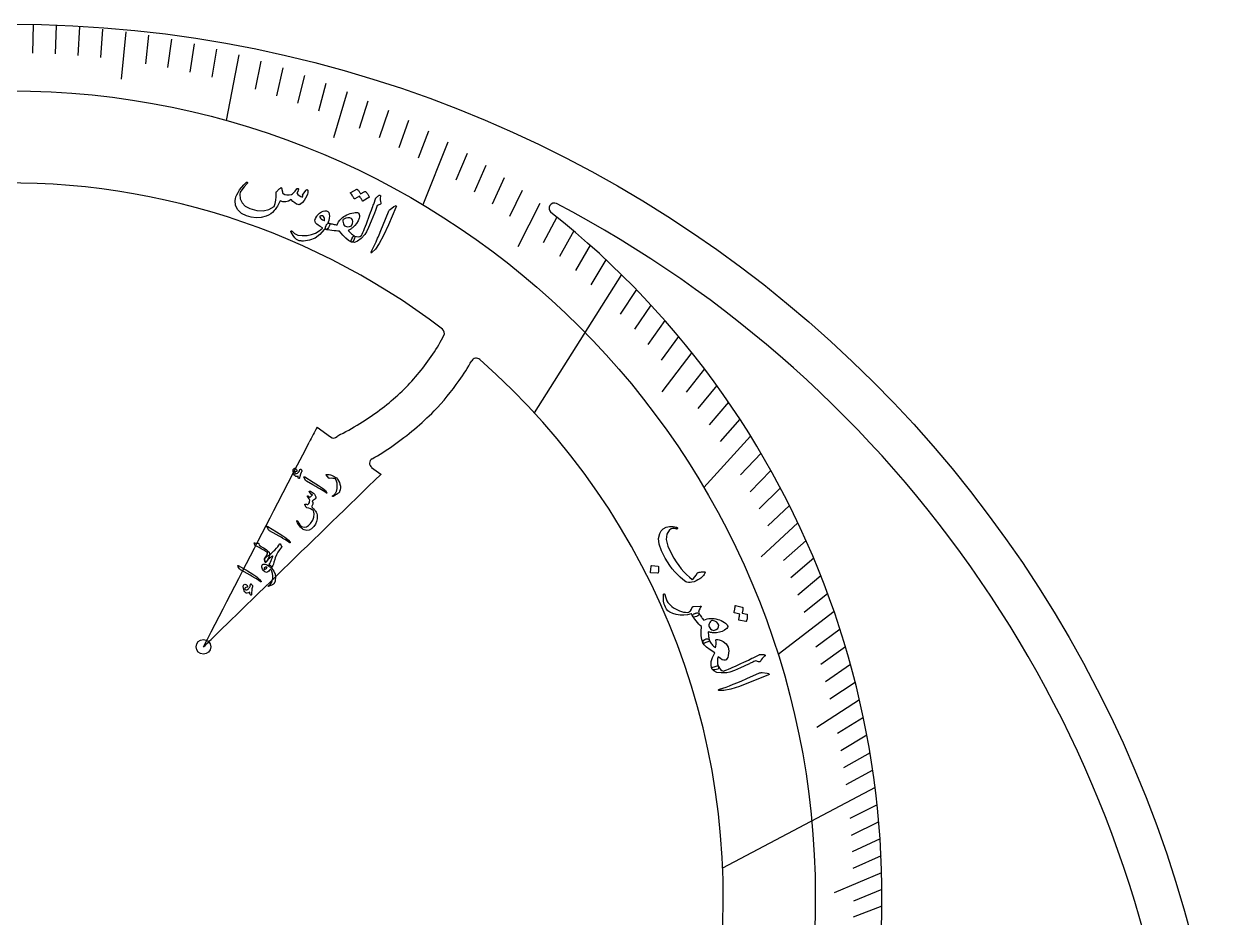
# Model space of a CAD drawing. Header units: millimetres. Extents: x -58 to 58, y -58 to 58.
# Drawn here: x 0.7 to 58.5, y 15.7 to 58.5 of the extents above; entities that cross this region are included whole.
import ezdxf

# ---------------------------------------------------------------- set-up
doc = ezdxf.new("R2010")
doc.units = ezdxf.units.MM
for name, color, linetype in [('CUT_INNER', 6, 'Continuous'), ('CUT_OUTER', 1, 'Continuous'), ('ENGRAVE', 7, 'Continuous'), ('ENGRAVE_FINE', 8, 'Continuous'), ('TEXT', 5, 'Continuous')]:
    doc.layers.add(name, color=color, linetype=linetype)

msp = doc.modelspace()

# ---------------------------------------------------------------- linework, layer by layer
at = {"layer": 'CUT_INNER'}
for points in [[(20.685, 43.378), (20.792, 43.581)], [(14.72, 39.201), (14.725, 39.198), (15.364, 38.724)], [(9.278, 28.672), (9.28, 28.677), (9.465, 29.035), (9.653, 29.398), (9.84, 29.761), (10.028, 30.124), (10.216, 30.487), (10.403, 30.85), (10.779, 31.576), (10.966, 31.939), (11.154, 32.302), (11.342, 32.666), (11.53, 33.029), (11.717, 33.392), (11.905, 33.755), (12.28, 34.481), (12.468, 34.844), (12.655, 35.207), (12.843, 35.57), (13.594, 37.023), (13.782, 37.386), (14.157, 38.112), (14.345, 38.475)], [(17.335, 37.262), (17.769, 36.94), (17.774, 36.936), (17.77, 36.932), (17.481, 36.651), (17.188, 36.366), (16.895, 36.081), (16.602, 35.796), (16.309, 35.511), (16.016, 35.226), (15.723, 34.941), (15.43, 34.656), (15.137, 34.371), (14.844, 34.086), (14.551, 33.801), (14.258, 33.516), (13.965, 33.231), (13.672, 32.946), (13.379, 32.661), (13.086, 32.376), (12.793, 32.091), (12.5, 31.806), (12.207, 31.521), (11.914, 31.236), (11.621, 30.951), (11.328, 30.666), (11.035, 30.381), (10.449, 29.811), (10.156, 29.526), (9.863, 29.241)]]:
    msp.add_lwpolyline(points, dxfattribs=at)
for centre, radius, start, end in [((0.001, 16.718), 34.176, 52.67562, 94.37233), ((26.082, 49.679), 0.25, 62.40234, 231.50391), ((0, 0), 56.359, 310.51969, 62.30088), ((0, 16.717), 41.783, 346.25056, 51.64775), ((11.51, 48.49), 10.504, 324.96961, 330.87532), ((20.571, 43.698), 0.25, 332.28344, 52.55859), ((11.499, 48.508), 10.523, 313.11352, 324.92495), ((12.556, 47.793), 11.002, 324.64972, 330.49544), ((22.346, 42.247), 0.25, 48.69141, 149.36091), ((0.001, 16.717), 34.177, 352.45955, 48.80498), ((11.548, 48.469), 12.215, 315.91635, 324.79642), ((10.944, 49.091), 11.327, 307.50732, 313.14727), ((10.312, 49.916), 12.367, 302.1584, 307.49978), ((11.18, 48.825), 12.727, 310.1719, 315.91562), ((9.416, 51.354), 14.061, 297.15126, 302.13377), ((555.337, -240.912), 608.875, 152.609722, 152.686618), ((15.513, 38.924), 0.25, 233.43759, 312.5896), ((16.263, 38.048), 0.903, 118.47073, 129.9791), ((10.635, 49.474), 13.574, 304.68053, 310.16391), ((10.571, 49.524), 13.652, 299.79921, 304.78186), ((17.484, 37.463), 0.25, 120.89849, 233.4375), ((-499.605, 552.707), 730.462, 314.159633, 314.223644)]:
    msp.add_arc(centre, radius, start, end, dxfattribs=at)
at = {"layer": 'CUT_OUTER'}
msp.add_circle((0, 0), 58.5, dxfattribs=at)
at = {"layer": 'ENGRAVE'}
for points in [[(10.973, 57.033), (10.368, 53.887)], [(20.988, 52.847), (19.794, 49.842)], [(29.298, 46.507), (25.127, 39.886)], [(35.492, 38.765), (33.245, 36.31)], [(39.49, 30.369), (36.808, 28.306)], [(41.456, 21.936), (34.151, 18.07)]]:
    msp.add_lwpolyline(points, dxfattribs=at)
for centre, radius in [((0, 16.717), 38.589), ((9.277, 28.671), 0.351)]:
    msp.add_circle(centre, radius, dxfattribs=at)
at = {"layer": 'ENGRAVE_FINE'}
for points in [[(1.114, 58.485), (1.088, 57.117)], [(2.227, 58.441), (2.175, 57.073)], [(3.338, 58.367), (3.259, 56.999)], [(4.445, 58.263), (4.341, 56.897)], [(5.549, 58.13), (5.332, 55.857)], [(6.648, 57.968), (6.492, 56.606)], [(7.741, 57.777), (7.559, 56.418)], [(8.826, 57.557), (8.618, 56.202)], [(9.904, 57.309), (9.67, 55.957)], [(12.032, 56.73), (11.747, 55.386)], [(13.081, 56.4), (12.77, 55.06)], [(14.118, 56.043), (13.781, 54.709)], [(15.142, 55.66), (14.781, 54.331)], [(16.154, 55.251), (15.509, 53.047)], [(17.151, 54.818), (16.739, 53.501)], [(18.134, 54.36), (17.697, 53.05)], [(19.102, 53.878), (18.64, 52.576)], [(20.053, 53.374), (19.566, 52.079)], [(21.905, 52.298), (21.369, 51.019)], [(22.804, 51.728), (22.244, 50.459)], [(23.685, 51.138), (23.101, 49.878)], [(24.547, 50.529), (23.939, 49.278)], [(25.39, 49.901), (24.337, 47.831)], [(26.213, 49.255), (25.557, 48.024)], [(27.015, 48.592), (26.337, 47.371)], [(27.797, 47.912), (27.095, 46.703)], [(28.558, 47.217), (27.833, 46.019)], [(30.016, 45.783), (29.246, 44.609)], [(30.713, 45.046), (29.921, 43.884)], [(31.388, 44.296), (30.574, 43.147)], [(32.041, 43.535), (31.205, 42.399)], [(32.672, 42.763), (31.241, 40.891)], [(33.28, 41.981), (32.401, 40.872)], [(33.867, 41.189), (32.967, 40.094)], [(34.431, 40.389), (33.51, 39.309)], [(34.973, 39.581), (34.032, 38.515)], [(35.99, 37.944), (35.008, 36.909)], [(36.465, 37.116), (35.464, 36.097)], [(36.919, 36.284), (35.898, 35.281)], [(37.35, 35.447), (36.311, 34.461)], [(37.76, 34.606), (35.995, 32.988)], [(38.148, 33.762), (37.072, 32.81)], [(38.515, 32.916), (37.421, 31.981)], [(38.861, 32.068), (37.749, 31.151)], [(39.186, 31.219), (38.056, 30.319)], [(39.774, 29.518), (38.611, 28.655)], [(40.038, 28.668), (38.858, 27.824)], [(40.281, 27.819), (39.086, 26.993)], [(40.505, 26.971), (39.294, 26.165)], [(40.71, 26.125), (38.663, 24.811)], [(40.896, 25.281), (39.655, 24.514)], [(41.063, 24.44), (39.808, 23.692)], [(41.212, 23.601), (39.943, 22.874)], [(41.343, 22.767), (40.06, 22.06)], [(41.552, 21.109), (40.242, 20.444)], [(41.63, 20.287), (40.308, 19.642)], [(41.693, 19.469), (40.358, 18.846)], [(41.738, 18.657), (40.392, 18.055)], [(41.768, 17.85), (39.501, 16.881)], [(41.782, 17.049), (40.414, 16.491)], [(41.781, 16.254), (40.402, 15.717)]]:
    msp.add_lwpolyline(points, dxfattribs=at)
at = {"layer": 'TEXT'}
for points in [[(14.199, 50.551), (14.211, 50.563), (14.224, 50.571), (14.236, 50.573), (14.248, 50.57), (14.262, 50.562), (14.272, 50.552), (14.278, 50.539), (14.281, 50.524), (14.283, 50.474), (14.275, 50.415), (14.257, 50.349), (14.229, 50.275), (14.171, 50.159), (14.1, 50.055), (14.018, 49.964), (13.923, 49.884), (13.895, 49.867), (13.868, 49.857), (13.841, 49.852), (13.815, 49.854), (13.73, 49.883), (13.647, 49.934), (13.566, 50.008), (13.486, 50.105), (13.352, 50.021), (13.219, 49.983), (13.086, 49.99), (12.953, 50.043), (12.92, 49.972), (12.887, 49.905), (12.853, 49.841), (12.818, 49.781), (12.782, 49.724), (12.745, 49.67), (12.707, 49.618), (12.668, 49.569), (12.589, 49.483), (12.498, 49.411), (12.397, 49.352), (12.285, 49.305), (12.041, 49.244), (11.802, 49.225), (11.567, 49.248), (11.335, 49.313), (11.091, 49.437), (10.919, 49.601), (10.819, 49.805), (10.792, 50.05), (10.804, 50.131), (10.831, 50.223), (10.874, 50.325), (10.933, 50.438), (11.008, 50.557), (11.098, 50.678), (11.204, 50.799), (11.325, 50.921), (11.334, 50.928), (11.344, 50.932), (11.354, 50.933), (11.364, 50.931), (11.373, 50.927), (11.381, 50.922), (11.387, 50.915), (11.391, 50.907), (11.392, 50.897), (11.39, 50.887), (11.385, 50.878), (11.378, 50.869), (11.22, 50.705), (11.108, 50.565), (11.04, 50.449), (11.017, 50.356), (11.037, 50.128), (11.124, 49.938), (11.277, 49.785), (11.497, 49.67), (11.827, 49.576), (12.131, 49.561), (12.409, 49.625), (12.664, 49.768), (12.716, 49.906), (12.749, 50.06), (12.764, 50.23), (12.758, 50.417), (12.756, 50.436), (12.757, 50.452), (12.762, 50.466), (12.769, 50.475), (12.802, 50.507), (12.834, 50.536), (12.863, 50.563), (12.891, 50.589), (12.917, 50.611), (12.941, 50.631), (12.963, 50.648), (12.982, 50.662), (12.993, 50.667), (13.001, 50.668), (13.009, 50.663), (13.015, 50.654), (13.017, 50.647), (13.021, 50.638), (13.025, 50.625), (13.029, 50.609), (13.034, 50.589), (13.039, 50.567), (13.044, 50.542), (13.049, 50.514), (13.059, 50.46), (13.069, 50.42), (13.08, 50.393), (13.091, 50.38), (13.178, 50.337), (13.273, 50.317), (13.377, 50.32), (13.491, 50.344), (13.539, 50.371), (13.598, 50.424), (13.666, 50.503), (13.745, 50.607), (13.752, 50.617), (13.762, 50.624), (13.773, 50.628), (13.786, 50.63), (13.798, 50.63), (13.808, 50.627), (13.817, 50.622), (13.824, 50.614), (13.829, 50.588), (13.818, 50.546), (13.79, 50.488), (13.747, 50.415), (13.799, 50.345), (13.862, 50.287), (13.935, 50.241), (14.019, 50.208), (14.028, 50.233), (14.033, 50.254), (14.034, 50.272), (14.031, 50.286), (14.027, 50.3), (14.026, 50.312), (14.029, 50.323), (14.035, 50.332)], [(17.012, 50.485), (17.018, 50.487), (17.026, 50.486), (17.034, 50.483), (17.043, 50.478), (17.071, 50.449), (17.097, 50.419), (17.121, 50.388), (17.144, 50.356), (17.165, 50.324), (17.184, 50.29), (17.202, 50.255), (17.218, 50.219), (17.22, 50.21), (17.219, 50.201), (17.214, 50.194), (17.206, 50.188), (16.916, 50.023), (16.91, 50.022), (16.903, 50.025), (16.896, 50.032), (16.888, 50.045), (16.884, 50.054), (16.876, 50.069), (16.865, 50.088), (16.849, 50.112), (16.831, 50.14), (16.808, 50.174), (16.782, 50.213), (16.752, 50.258), (16.525, 50.128), (16.516, 50.125), (16.508, 50.127), (16.5, 50.135), (16.493, 50.148), (16.486, 50.159), (16.476, 50.176), (16.462, 50.2), (16.444, 50.229), (16.421, 50.265), (16.394, 50.307), (16.361, 50.356), (16.324, 50.41), (16.321, 50.418), (16.321, 50.424), (16.324, 50.429), (16.33, 50.432), (16.617, 50.591), (16.623, 50.593), (16.631, 50.593), (16.639, 50.59), (16.648, 50.584), (16.672, 50.561), (16.695, 50.537), (16.716, 50.511), (16.736, 50.485), (16.755, 50.458), (16.771, 50.43), (16.787, 50.402), (16.801, 50.373)], [(17.546, 50.182), (17.597, 50.223), (17.637, 50.255), (17.666, 50.28), (17.685, 50.296), (17.697, 50.306), (17.71, 50.311), (17.722, 50.311), (17.734, 50.307), (17.746, 50.298), (17.753, 50.287), (17.756, 50.272), (17.755, 50.255), (17.746, 50.17), (17.747, 50.089), (17.756, 50.012), (17.775, 49.94), (17.779, 49.917), (17.773, 49.898), (17.758, 49.881), (17.732, 49.867), (17.604, 49.806), (17.585, 49.758), (17.566, 49.711), (17.548, 49.665), (17.531, 49.62), (17.513, 49.575), (17.497, 49.531), (17.48, 49.489), (17.464, 49.447), (17.315, 49.058), (17.191, 48.758), (17.09, 48.548), (17.015, 48.426), (16.832, 48.231), (16.664, 48.104), (16.509, 48.046), (16.367, 48.057), (16.364, 48.059), (16.361, 48.061), (16.357, 48.062), (16.354, 48.064), (16.345, 48.092), (16.354, 48.141), (16.383, 48.209), (16.431, 48.298), (16.451, 48.329), (16.473, 48.349), (16.496, 48.356), (16.52, 48.351), (16.611, 48.325), (16.695, 48.319), (16.772, 48.333), (16.843, 48.368), (16.877, 48.438), (16.913, 48.517), (16.952, 48.608), (16.993, 48.709), (17.037, 48.82), (17.084, 48.941), (17.134, 49.071), (17.186, 49.211), (17.237, 49.348), (17.284, 49.471), (17.324, 49.581), (17.359, 49.677), (17.388, 49.759), (17.413, 49.828), (17.433, 49.881), (17.448, 49.921), (17.512, 50.125), (17.52, 50.144), (17.529, 50.159), (17.537, 50.172), (17.546, 50.182)], [(18.405, 49.759), (18.471, 49.8), (18.509, 49.807), (18.518, 49.778), (18.5, 49.714), (18.135, 48.886), (17.907, 48.379), (17.7, 47.988), (17.513, 47.714), (17.348, 47.555), (17.328, 47.545), (17.314, 47.542), (17.306, 47.545), (17.302, 47.555), (17.302, 47.568), (17.305, 47.582), (17.311, 47.599), (17.32, 47.617), (17.398, 47.756), (17.474, 47.907), (17.549, 48.07), (17.622, 48.245), (17.641, 48.291), (17.693, 48.414), (17.778, 48.615), (17.894, 48.894), (18.144, 49.517), (18.159, 49.549), (18.177, 49.577), (18.196, 49.6), (18.218, 49.619)], [(15.063, 48.66), (14.858, 48.422), (14.624, 48.251), (14.361, 48.147), (14.069, 48.108), (14.031, 48.108), (13.994, 48.109), (13.957, 48.112), (13.922, 48.115), (13.889, 48.12), (13.857, 48.127), (13.826, 48.135), (13.797, 48.145), (13.733, 48.185), (13.658, 48.263), (13.571, 48.377), (13.473, 48.529), (13.464, 48.548), (13.46, 48.565), (13.463, 48.579), (13.472, 48.589), (13.483, 48.595), (13.495, 48.595), (13.508, 48.589), (13.52, 48.577), (13.643, 48.467), (13.803, 48.398), (14.002, 48.368), (14.241, 48.378), (14.451, 48.418), (14.643, 48.489), (14.818, 48.592), (14.975, 48.726), (14.977, 48.732), (14.977, 48.738), (14.976, 48.743), (14.973, 48.747), (14.863, 48.806), (14.773, 48.864), (14.703, 48.92), (14.652, 48.976), (14.622, 49.039), (14.618, 49.111), (14.638, 49.19), (14.684, 49.276), (14.692, 49.287), (14.699, 49.298), (14.708, 49.309), (14.716, 49.32), (14.726, 49.332), (14.736, 49.343), (14.746, 49.355), (14.758, 49.368), (14.841, 49.446), (14.924, 49.504), (15.009, 49.541), (15.095, 49.558), (15.173, 49.553), (15.233, 49.525), (15.276, 49.473), (15.301, 49.398), (15.31, 49.305), (15.303, 49.206), (15.28, 49.1), (15.241, 48.987), (15.248, 48.984), (15.254, 48.981), (15.261, 48.979), (15.267, 48.977), (15.273, 48.975), (15.279, 48.972), (15.286, 48.97), (15.292, 48.967), (15.312, 48.951), (15.323, 48.929), (15.324, 48.899), (15.315, 48.862), (15.301, 48.824), (15.282, 48.787), (15.26, 48.752), (15.234, 48.717), (15.208, 48.689), (15.185, 48.67), (15.165, 48.662), (15.149, 48.664), (15.087, 48.693), (15.084, 48.688), (15.079, 48.68), (15.072, 48.671), (15.063, 48.66)], [(15.08, 49.107), (15.074, 49.184), (15.056, 49.245), (15.026, 49.289), (14.984, 49.318), (14.954, 49.323), (14.925, 49.322), (14.897, 49.317), (14.87, 49.305), (14.859, 49.297), (14.853, 49.286), (14.852, 49.272), (14.855, 49.255), (14.876, 49.209), (14.916, 49.166), (14.975, 49.125), (15.055, 49.086), (15.064, 49.084), (15.071, 49.087), (15.076, 49.094), (15.08, 49.107)], [(16.696, 49.457), (16.701, 49.455), (16.705, 49.452), (16.709, 49.45), (16.712, 49.447), (16.715, 49.444), (16.717, 49.441), (16.72, 49.438), (16.723, 49.435), (16.744, 49.387), (16.753, 49.332), (16.749, 49.27), (16.733, 49.202), (16.683, 49.073), (16.616, 48.957), (16.534, 48.854), (16.437, 48.763), (16.412, 48.743), (16.385, 48.723), (16.359, 48.704), (16.331, 48.685), (16.302, 48.666), (16.273, 48.648), (16.243, 48.631), (16.212, 48.613), (16.253, 48.571), (16.293, 48.531), (16.333, 48.494), (16.371, 48.459), (16.409, 48.428), (16.447, 48.399), (16.484, 48.374), (16.52, 48.351), (16.532, 48.338), (16.535, 48.317), (16.53, 48.287), (16.516, 48.249), (16.474, 48.157), (16.435, 48.094), (16.399, 48.061), (16.367, 48.057), (16.23, 48.13), (16.09, 48.242), (15.947, 48.394), (15.799, 48.586), (15.718, 48.587), (15.629, 48.592), (15.533, 48.6), (15.428, 48.612), (15.325, 48.626), (15.244, 48.639), (15.184, 48.653), (15.146, 48.666), (15.129, 48.679), (15.12, 48.7), (15.117, 48.729), (15.121, 48.767), (15.126, 48.787), (15.132, 48.806), (15.139, 48.825), (15.148, 48.844), (15.158, 48.861), (15.168, 48.879), (15.179, 48.896), (15.191, 48.913), (15.216, 48.942), (15.241, 48.96), (15.265, 48.968), (15.287, 48.965), (15.339, 48.951), (15.389, 48.938), (15.438, 48.927), (15.487, 48.917), (15.534, 48.907), (15.582, 48.899), (15.63, 48.891), (15.678, 48.884), (15.707, 48.961), (15.75, 49.036), (15.804, 49.108), (15.87, 49.178), (15.932, 49.231), (15.997, 49.279), (16.067, 49.323), (16.14, 49.362), (16.218, 49.396), (16.3, 49.425), (16.387, 49.449), (16.479, 49.468), (16.547, 49.477), (16.606, 49.478), (16.656, 49.471), (16.696, 49.457)], [(16.37, 49.185), (16.29, 49.22), (16.201, 49.228), (16.104, 49.208), (15.998, 49.161), (15.973, 49.14), (15.959, 49.106), (15.956, 49.059), (15.962, 48.998), (15.98, 48.935), (16.005, 48.884), (16.039, 48.844), (16.081, 48.816), (16.134, 48.799), (16.198, 48.797), (16.274, 48.809), (16.362, 48.834), (16.413, 48.947), (16.431, 49.043), (16.417, 49.122), (16.37, 49.185)], [(13.983, 37.072), (13.971, 37.048), (13.961, 37.027), (13.951, 37.007), (13.943, 36.988), (13.935, 36.971), (13.929, 36.956), (13.924, 36.943), (13.92, 36.931), (13.916, 36.919), (13.912, 36.904), (13.907, 36.886), (13.902, 36.866), (13.896, 36.843), (13.89, 36.818), (13.884, 36.789), (13.877, 36.758), (13.873, 36.746), (13.867, 36.738), (13.859, 36.734), (13.848, 36.733), (13.831, 36.741), (13.819, 36.764), (13.815, 36.8), (13.817, 36.851), (13.783, 36.836), (13.752, 36.828), (13.726, 36.828), (13.702, 36.834), (13.666, 36.858), (13.635, 36.895), (13.608, 36.943), (13.586, 37.003), (13.572, 37.065), (13.571, 37.12), (13.582, 37.166), (13.607, 37.205), (13.627, 37.221), (13.648, 37.227), (13.669, 37.223), (13.691, 37.208), (13.712, 37.187), (13.729, 37.165), (13.742, 37.142), (13.752, 37.119), (13.757, 37.099), (13.755, 37.085), (13.746, 37.077), (13.732, 37.075), (13.713, 37.075), (13.695, 37.071), (13.68, 37.062), (13.667, 37.05), (13.656, 37.035), (13.65, 37.02), (13.648, 37.004), (13.65, 36.987), (13.656, 36.972), (13.665, 36.962), (13.677, 36.958), (13.692, 36.959), (13.735, 36.972), (13.777, 36.995), (13.818, 37.029), (13.858, 37.074), (13.861, 37.078), (13.864, 37.084), (13.867, 37.089), (13.87, 37.096), (13.873, 37.103), (13.877, 37.11), (13.881, 37.118), (13.885, 37.127), (13.89, 37.136), (13.894, 37.145), (13.897, 37.153), (13.9, 37.16), (13.903, 37.166), (13.906, 37.171), (13.909, 37.175), (13.911, 37.179), (13.916, 37.184), (13.922, 37.188), (13.929, 37.19), (13.936, 37.189), (13.942, 37.188), (13.947, 37.185), (13.951, 37.182), (13.954, 37.178), (13.972, 37.142), (13.982, 37.112), (13.986, 37.089), (13.983, 37.072)], [(14.1, 36.763), (14.082, 36.8), (14.081, 36.819), (14.096, 36.822), (14.128, 36.808), (14.54, 36.559), (14.792, 36.405), (14.985, 36.27), (15.117, 36.153), (15.189, 36.055), (15.193, 36.044), (15.194, 36.036), (15.191, 36.032), (15.186, 36.031), (15.179, 36.031), (15.172, 36.034), (15.164, 36.038), (15.155, 36.044), (15.087, 36.095), (15.012, 36.145), (14.931, 36.196), (14.844, 36.246), (14.821, 36.259), (14.76, 36.295), (14.66, 36.353), (14.521, 36.434), (14.211, 36.611), (14.195, 36.621), (14.182, 36.632), (14.171, 36.644), (14.162, 36.656)], [(15.156, 36.903), (15.154, 36.906), (15.152, 36.909), (15.152, 36.911), (15.152, 36.914), (15.155, 36.918), (15.16, 36.922), (15.169, 36.925), (15.182, 36.928), (15.237, 36.931), (15.295, 36.927), (15.355, 36.914), (15.417, 36.894), (15.481, 36.868), (15.54, 36.836), (15.594, 36.8), (15.644, 36.76), (15.702, 36.696), (15.75, 36.625), (15.788, 36.547), (15.817, 36.461), (15.835, 36.372), (15.837, 36.284), (15.824, 36.195), (15.796, 36.107), (15.786, 36.085), (15.773, 36.066), (15.757, 36.048), (15.738, 36.033), (15.691, 36.001), (15.648, 35.972), (15.608, 35.947), (15.574, 35.925), (15.543, 35.906), (15.517, 35.891), (15.495, 35.88), (15.478, 35.873), (15.474, 35.872), (15.47, 35.871), (15.467, 35.872), (15.464, 35.873), (15.461, 35.876), (15.459, 35.879), (15.457, 35.882), (15.456, 35.886), (15.457, 35.89), (15.458, 35.894), (15.461, 35.898), (15.465, 35.902), (15.492, 35.923), (15.518, 35.944), (15.54, 35.966), (15.561, 35.986), (15.58, 36.007), (15.597, 36.028), (15.612, 36.049), (15.625, 36.071), (15.636, 36.093), (15.647, 36.117), (15.656, 36.144), (15.664, 36.172), (15.671, 36.202), (15.677, 36.234), (15.681, 36.268), (15.684, 36.305), (15.685, 36.411), (15.675, 36.511), (15.653, 36.605), (15.62, 36.691), (15.616, 36.697), (15.611, 36.703), (15.605, 36.708), (15.597, 36.713), (15.54, 36.729), (15.472, 36.739), (15.392, 36.744), (15.3, 36.743), (15.295, 36.743), (15.291, 36.745), (15.287, 36.747), (15.285, 36.749)], [(14.349, 36.091), (14.344, 36.099), (14.342, 36.106), (14.342, 36.113), (14.345, 36.119), (14.351, 36.125), (14.357, 36.128), (14.365, 36.13), (14.373, 36.13), (14.399, 36.124), (14.428, 36.112), (14.46, 36.095), (14.495, 36.071), (14.547, 36.026), (14.592, 35.977), (14.629, 35.923), (14.658, 35.864), (14.664, 35.848), (14.666, 35.832), (14.665, 35.818), (14.66, 35.804), (14.634, 35.764), (14.597, 35.728), (14.548, 35.696), (14.488, 35.667), (14.513, 35.587), (14.514, 35.513), (14.492, 35.445), (14.446, 35.384), (14.477, 35.357), (14.507, 35.331), (14.535, 35.304), (14.561, 35.278), (14.585, 35.251), (14.607, 35.225), (14.629, 35.198), (14.648, 35.171), (14.68, 35.117), (14.704, 35.06), (14.719, 34.999), (14.725, 34.933), (14.718, 34.797), (14.689, 34.668), (14.638, 34.548), (14.565, 34.435), (14.459, 34.327), (14.346, 34.263), (14.224, 34.244), (14.095, 34.27), (14.056, 34.29), (14.014, 34.319), (13.97, 34.358), (13.924, 34.407), (13.876, 34.465), (13.831, 34.532), (13.787, 34.605), (13.746, 34.687), (13.744, 34.693), (13.744, 34.698), (13.745, 34.703), (13.747, 34.708), (13.751, 34.712), (13.755, 34.715), (13.759, 34.717), (13.764, 34.718), (13.77, 34.717), (13.774, 34.714), (13.778, 34.71), (13.781, 34.705), (13.838, 34.598), (13.889, 34.518), (13.937, 34.464), (13.979, 34.437), (14.099, 34.41), (14.21, 34.424), (14.314, 34.479), (14.411, 34.575), (14.513, 34.733), (14.569, 34.889), (14.58, 35.043), (14.545, 35.196), (14.482, 35.242), (14.407, 35.281), (14.322, 35.313), (14.226, 35.337), (14.216, 35.339), (14.208, 35.342), (14.201, 35.346), (14.197, 35.351), (14.186, 35.373), (14.176, 35.393), (14.166, 35.412), (14.157, 35.43), (14.149, 35.447), (14.143, 35.462), (14.137, 35.475), (14.133, 35.487), (14.131, 35.493), (14.132, 35.498), (14.136, 35.501), (14.142, 35.502), (14.145, 35.503), (14.15, 35.503), (14.158, 35.503), (14.166, 35.503), (14.177, 35.503), (14.189, 35.502), (14.203, 35.501), (14.217, 35.5), (14.247, 35.497), (14.269, 35.497), (14.284, 35.499), (14.293, 35.502), (14.326, 35.541), (14.35, 35.587), (14.363, 35.641), (14.365, 35.702), (14.357, 35.73), (14.338, 35.768), (14.307, 35.813), (14.264, 35.867), (14.259, 35.873), (14.257, 35.878), (14.256, 35.885), (14.257, 35.892), (14.259, 35.898), (14.261, 35.902), (14.265, 35.906), (14.27, 35.909), (14.284, 35.908), (14.304, 35.896), (14.33, 35.875), (14.362, 35.843), (14.405, 35.86), (14.443, 35.885), (14.476, 35.916), (14.504, 35.955), (14.492, 35.963), (14.481, 35.968), (14.472, 35.971), (14.465, 35.971), (14.457, 35.971), (14.451, 35.972), (14.445, 35.975), (14.441, 35.979)], [(12.337, 34.386), (12.319, 34.422), (12.318, 34.442), (12.333, 34.445), (12.365, 34.431), (12.777, 34.181), (13.029, 34.028), (13.221, 33.892), (13.354, 33.776), (13.426, 33.678), (13.43, 33.667), (13.431, 33.659), (13.428, 33.655), (13.423, 33.653), (13.416, 33.654), (13.409, 33.657), (13.4, 33.661), (13.392, 33.667), (13.323, 33.717), (13.249, 33.768), (13.168, 33.818), (13.081, 33.868), (13.058, 33.882), (12.997, 33.918), (12.896, 33.976), (12.758, 34.057), (12.447, 34.233), (12.432, 34.243), (12.418, 34.255), (12.407, 34.267), (12.399, 34.279)], [(33.302, 32.201), (33.284, 32.165), (33.263, 32.13), (33.238, 32.095), (33.209, 32.061), (33.176, 32.028), (33.14, 31.995), (33.1, 31.963), (33.058, 31.932), (32.968, 31.876), (32.876, 31.83), (32.78, 31.793), (32.68, 31.766), (32.587, 31.752), (32.507, 31.751), (32.44, 31.764), (32.385, 31.791), (32.248, 31.893), (32.116, 32.006), (31.987, 32.13), (31.861, 32.266), (31.739, 32.412), (31.621, 32.571), (31.507, 32.74), (31.396, 32.922), (31.215, 33.276), (31.111, 33.59), (31.084, 33.867), (31.135, 34.106), (31.208, 34.235), (31.309, 34.332), (31.439, 34.398), (31.598, 34.433), (31.635, 34.435), (31.674, 34.435), (31.715, 34.434), (31.757, 34.431), (31.802, 34.425), (31.848, 34.418), (31.896, 34.408), (31.946, 34.397), (31.961, 34.392), (31.973, 34.385), (31.981, 34.376), (31.986, 34.364), (31.987, 34.355), (31.985, 34.345), (31.981, 34.336), (31.973, 34.327), (31.964, 34.319), (31.955, 34.316), (31.944, 34.315), (31.932, 34.317), (31.884, 34.327), (31.836, 34.333), (31.788, 34.336), (31.741, 34.334), (31.699, 34.328), (31.662, 34.317), (31.629, 34.3), (31.6, 34.277), (31.474, 34.076), (31.449, 33.817), (31.524, 33.5), (31.698, 33.123), (31.81, 32.924), (31.925, 32.739), (32.044, 32.567), (32.166, 32.408), (32.292, 32.263), (32.423, 32.131), (32.558, 32.011), (32.697, 31.904), (32.76, 31.95), (32.822, 32.017), (32.883, 32.105), (32.942, 32.215), (32.95, 32.221), (32.967, 32.228), (32.992, 32.236), (33.026, 32.245), (33.029, 32.245), (33.032, 32.246), (33.035, 32.246), (33.037, 32.247), (33.085, 32.256), (33.14, 32.262), (33.202, 32.265), (33.272, 32.266), (33.295, 32.262), (33.307, 32.251), (33.31, 32.23), (33.302, 32.201)], [(12.315, 33.214), (12.267, 33.243), (12.216, 33.275), (12.163, 33.307), (12.107, 33.34), (12.047, 33.374), (11.984, 33.41), (11.918, 33.446), (11.848, 33.484), (11.77, 33.513), (11.761, 33.519), (11.754, 33.526), (11.748, 33.534), (11.743, 33.543), (11.741, 33.547), (11.738, 33.554), (11.735, 33.562), (11.731, 33.572), (11.726, 33.584), (11.721, 33.598), (11.715, 33.613), (11.708, 33.63), (11.706, 33.635), (11.705, 33.641), (11.706, 33.646), (11.709, 33.651), (11.712, 33.654), (11.717, 33.655), (11.723, 33.655), (11.729, 33.653), (11.768, 33.64), (11.81, 33.633), (11.853, 33.631), (11.899, 33.634), (11.911, 33.634), (11.92, 33.631), (11.927, 33.623), (11.931, 33.612), (11.952, 33.546), (11.956, 33.539), (11.962, 33.532), (11.971, 33.524), (11.982, 33.517), (12.149, 33.42), (12.277, 33.335), (12.368, 33.262), (12.42, 33.201), (12.445, 33.127), (12.437, 33.036), (12.398, 32.928), (12.327, 32.803), (12.293, 32.762), (12.264, 32.751), (12.24, 32.769), (12.221, 32.818), (12.219, 32.825), (12.217, 32.832), (12.216, 32.839), (12.214, 32.846), (12.212, 32.853), (12.211, 32.859), (12.209, 32.866), (12.207, 32.872), (12.206, 32.885), (12.207, 32.899), (12.212, 32.912), (12.22, 32.925), (12.261, 32.983), (12.294, 33.035), (12.32, 33.083), (12.339, 33.125), (12.347, 33.151), (12.345, 33.175), (12.334, 33.195), (12.315, 33.214)], [(12.352, 33.028), (12.395, 33.054), (12.437, 33.084), (12.479, 33.116), (12.521, 33.15), (12.563, 33.187), (12.606, 33.225), (12.648, 33.266), (12.69, 33.308), (12.768, 33.392), (12.834, 33.468), (12.888, 33.538), (12.929, 33.601), (12.933, 33.608), (12.939, 33.612), (12.945, 33.613), (12.952, 33.613), (12.959, 33.61), (12.965, 33.606), (12.97, 33.601), (12.974, 33.594), (13.023, 33.485), (13.026, 33.475), (13.026, 33.466), (13.022, 33.457), (13.015, 33.449), (12.92, 33.325), (12.839, 33.199), (12.771, 33.072), (12.717, 32.942), (12.714, 32.934), (12.71, 32.922), (12.704, 32.903), (12.697, 32.879), (12.688, 32.85), (12.677, 32.815), (12.665, 32.774), (12.651, 32.728), (12.624, 32.639), (12.598, 32.567), (12.573, 32.512), (12.55, 32.474), (12.54, 32.467), (12.524, 32.466), (12.502, 32.471), (12.474, 32.482), (12.433, 32.506), (12.409, 32.531), (12.401, 32.555), (12.41, 32.58), (12.43, 32.613), (12.455, 32.663), (12.485, 32.73), (12.52, 32.813), (12.537, 32.855), (12.552, 32.892), (12.565, 32.924), (12.576, 32.95), (12.585, 32.971), (12.591, 32.987), (12.595, 32.997), (12.597, 33.002), (12.597, 33.004), (12.597, 33.006), (12.597, 33.007), (12.598, 33.009), (12.598, 33.01), (12.598, 33.011), (12.599, 33.011), (12.599, 33.012), (12.6, 33.019), (12.599, 33.023), (12.596, 33.023), (12.591, 33.021), (12.569, 33.009), (12.548, 32.996), (12.526, 32.982), (12.505, 32.965), (12.483, 32.948), (12.461, 32.929), (12.439, 32.909), (12.416, 32.887), (12.395, 32.866), (12.374, 32.844), (12.354, 32.822), (12.335, 32.8), (12.317, 32.779), (12.3, 32.757), (12.284, 32.735), (12.27, 32.713), (12.265, 32.708), (12.261, 32.706), (12.256, 32.707), (12.251, 32.71), (12.244, 32.719), (12.238, 32.729), (12.233, 32.739), (12.229, 32.749), (12.224, 32.76), (12.22, 32.771), (12.216, 32.783), (12.212, 32.795), (12.206, 32.821), (12.203, 32.843), (12.204, 32.863), (12.209, 32.88), (12.229, 32.917), (12.26, 32.954), (12.301, 32.991), (12.352, 33.028)], [(10.946, 32.511), (10.928, 32.548), (10.927, 32.568), (10.943, 32.57), (10.975, 32.556), (11.386, 32.307), (11.639, 32.153), (11.831, 32.018), (11.963, 31.901), (12.036, 31.803), (12.04, 31.792), (12.04, 31.785), (12.038, 31.78), (12.033, 31.779), (12.026, 31.779), (12.018, 31.782), (12.01, 31.786), (12.001, 31.792), (11.933, 31.843), (11.859, 31.893), (11.778, 31.944), (11.69, 31.994), (11.668, 32.007), (11.606, 32.043), (11.506, 32.101), (11.367, 32.182), (11.057, 32.358), (11.041, 32.369), (11.028, 32.38), (11.017, 32.392), (11.008, 32.404)], [(12.544, 32.429), (12.646, 32.297), (12.709, 32.155), (12.732, 32.003), (12.715, 31.842), (12.71, 31.822), (12.705, 31.802), (12.699, 31.783), (12.693, 31.764), (12.686, 31.747), (12.678, 31.73), (12.67, 31.714), (12.661, 31.7), (12.631, 31.67), (12.58, 31.638), (12.509, 31.605), (12.416, 31.57), (12.404, 31.567), (12.395, 31.568), (12.389, 31.571), (12.384, 31.576), (12.383, 31.583), (12.384, 31.59), (12.389, 31.596), (12.397, 31.601), (12.471, 31.654), (12.529, 31.731), (12.57, 31.835), (12.595, 31.963), (12.6, 32.079), (12.586, 32.189), (12.553, 32.292), (12.5, 32.389), (12.497, 32.391), (12.494, 32.392), (12.491, 32.392), (12.489, 32.39), (12.445, 32.339), (12.405, 32.297), (12.367, 32.266), (12.332, 32.246), (12.296, 32.237), (12.258, 32.242), (12.219, 32.262), (12.18, 32.296), (12.175, 32.301), (12.17, 32.306), (12.165, 32.311), (12.16, 32.317), (12.155, 32.323), (12.151, 32.33), (12.146, 32.337), (12.14, 32.344), (12.109, 32.396), (12.088, 32.446), (12.078, 32.494), (12.079, 32.541), (12.09, 32.581), (12.111, 32.609), (12.143, 32.626), (12.184, 32.631), (12.234, 32.626), (12.285, 32.612), (12.338, 32.589), (12.393, 32.557), (12.395, 32.56), (12.397, 32.563), (12.399, 32.566), (12.401, 32.569), (12.402, 32.572), (12.404, 32.575), (12.406, 32.578), (12.409, 32.581), (12.419, 32.59), (12.432, 32.593), (12.447, 32.591), (12.466, 32.583), (12.484, 32.571), (12.502, 32.558), (12.518, 32.543), (12.533, 32.526), (12.545, 32.509), (12.552, 32.495), (12.554, 32.484), (12.552, 32.475), (12.529, 32.445), (12.532, 32.443), (12.536, 32.44), (12.54, 32.435), (12.544, 32.429)], [(12.312, 32.484), (12.271, 32.489), (12.238, 32.486), (12.211, 32.476), (12.192, 32.457), (12.186, 32.442), (12.183, 32.426), (12.183, 32.411), (12.186, 32.396), (12.189, 32.389), (12.194, 32.385), (12.201, 32.383), (12.21, 32.383), (12.236, 32.388), (12.264, 32.405), (12.291, 32.431), (12.32, 32.469), (12.322, 32.474), (12.322, 32.478), (12.319, 32.481), (12.312, 32.484)], [(31.06, 32.528), (31.066, 32.526), (31.071, 32.522), (31.076, 32.515), (31.079, 32.506), (31.085, 32.431), (31.082, 32.357), (31.073, 32.284), (31.055, 32.211), (31.051, 32.203), (31.045, 32.198), (31.038, 32.195), (31.03, 32.195), (30.706, 32.218), (30.697, 32.22), (30.692, 32.227), (30.691, 32.237), (30.693, 32.251), (30.695, 32.263), (30.698, 32.282), (30.702, 32.307), (30.706, 32.34), (30.71, 32.38), (30.715, 32.427), (30.72, 32.481), (30.725, 32.544), (30.727, 32.553), (30.73, 32.558), (30.735, 32.561), (30.742, 32.56)], [(11.614, 31.622), (11.622, 31.609), (11.627, 31.598), (11.63, 31.587), (11.63, 31.578), (11.619, 31.539), (11.61, 31.497), (11.601, 31.452), (11.593, 31.402), (11.586, 31.349), (11.58, 31.293), (11.575, 31.232), (11.572, 31.168), (11.57, 31.158), (11.566, 31.15), (11.561, 31.145), (11.553, 31.143), (11.551, 31.142), (11.549, 31.142), (11.547, 31.143), (11.546, 31.143), (11.529, 31.155), (11.515, 31.184), (11.504, 31.23), (11.498, 31.294), (11.431, 31.257), (11.373, 31.241), (11.325, 31.244), (11.286, 31.268), (11.258, 31.302), (11.233, 31.35), (11.21, 31.413), (11.19, 31.49), (11.183, 31.537), (11.182, 31.575), (11.187, 31.606), (11.198, 31.628), (11.229, 31.659), (11.263, 31.67), (11.3, 31.662), (11.339, 31.635), (11.352, 31.623), (11.364, 31.608), (11.374, 31.59), (11.384, 31.571), (11.389, 31.553), (11.387, 31.54), (11.378, 31.53), (11.363, 31.526), (11.311, 31.512), (11.278, 31.494), (11.262, 31.47), (11.263, 31.441), (11.281, 31.414), (11.309, 31.404), (11.347, 31.409), (11.396, 31.43), (11.428, 31.45), (11.457, 31.477), (11.481, 31.509), (11.502, 31.546), (11.507, 31.56), (11.512, 31.575), (11.515, 31.592), (11.518, 31.61), (11.519, 31.62), (11.521, 31.629), (11.522, 31.638), (11.524, 31.647), (11.526, 31.655), (11.528, 31.662), (11.531, 31.668), (11.534, 31.674), (11.543, 31.686), (11.554, 31.688), (11.568, 31.681), (11.582, 31.664)], [(32.762, 30.608), (33.077, 30.619), (33.103, 30.616), (33.119, 30.609), (33.123, 30.598), (33.116, 30.583), (33.08, 30.535), (33.051, 30.491), (33.028, 30.45), (33.011, 30.413), (33.002, 30.376), (33, 30.339), (33.005, 30.302), (33.017, 30.265), (33.022, 30.226), (33.004, 30.189), (32.963, 30.155), (32.9, 30.123), (32.832, 30.101), (32.777, 30.096), (32.737, 30.109), (32.71, 30.139), (32.698, 30.166), (32.686, 30.193), (32.675, 30.221), (32.665, 30.249), (32.661, 30.254), (32.656, 30.256), (32.648, 30.258), (32.637, 30.258), (32.469, 30.209), (32.295, 30.187), (32.115, 30.192), (31.929, 30.224), (31.758, 30.274), (31.622, 30.334), (31.52, 30.403), (31.453, 30.483), (31.408, 30.567), (31.373, 30.645), (31.346, 30.72), (31.33, 30.789), (31.325, 30.825), (31.32, 30.863), (31.317, 30.905), (31.314, 30.95), (31.312, 30.997), (31.311, 31.048), (31.313, 31.101), (31.316, 31.157), (31.316, 31.171), (31.318, 31.183), (31.323, 31.192), (31.329, 31.199), (31.339, 31.206), (31.348, 31.209), (31.355, 31.209), (31.362, 31.206), (31.369, 31.201), (31.375, 31.194), (31.378, 31.186), (31.38, 31.176), (31.405, 31.065), (31.438, 30.965), (31.478, 30.877), (31.526, 30.8), (31.585, 30.729), (31.65, 30.663), (31.723, 30.602), (31.802, 30.545), (31.888, 30.494), (31.98, 30.446), (32.08, 30.403), (32.186, 30.364), (32.278, 30.34), (32.365, 30.326), (32.447, 30.323), (32.523, 30.331), (32.568, 30.357), (32.612, 30.404), (32.655, 30.474), (32.696, 30.565), (32.706, 30.582), (32.721, 30.595), (32.739, 30.604), (32.762, 30.608)], [(35.314, 30.231), (35.32, 30.229), (35.325, 30.223), (35.329, 30.215), (35.332, 30.205), (35.333, 30.165), (35.332, 30.125), (35.329, 30.086), (35.325, 30.048), (35.318, 30.01), (35.31, 29.972), (35.3, 29.934), (35.287, 29.896), (35.282, 29.887), (35.276, 29.882), (35.267, 29.88), (35.258, 29.881), (34.931, 29.954), (34.926, 29.957), (34.923, 29.965), (34.923, 29.975), (34.926, 29.989), (34.929, 29.999), (34.933, 30.015), (34.937, 30.037), (34.942, 30.065), (34.948, 30.098), (34.954, 30.139), (34.961, 30.185), (34.968, 30.238), (34.713, 30.295), (34.705, 30.299), (34.7, 30.306), (34.699, 30.317), (34.703, 30.332), (34.706, 30.344), (34.71, 30.364), (34.715, 30.391), (34.721, 30.425), (34.729, 30.466), (34.737, 30.516), (34.745, 30.574), (34.755, 30.64), (34.758, 30.647), (34.762, 30.652), (34.767, 30.653), (34.774, 30.651), (35.093, 30.576), (35.099, 30.573), (35.104, 30.568), (35.108, 30.56), (35.111, 30.55), (35.114, 30.516), (35.114, 30.483), (35.113, 30.45), (35.11, 30.417), (35.105, 30.385), (35.099, 30.353), (35.091, 30.322), (35.082, 30.291)], [(34.388, 29.684), (34.39, 29.679), (34.391, 29.674), (34.392, 29.67), (34.393, 29.666), (34.393, 29.662), (34.393, 29.658), (34.393, 29.654), (34.393, 29.65), (34.376, 29.6), (34.346, 29.553), (34.302, 29.51), (34.244, 29.47), (34.12, 29.409), (33.993, 29.368), (33.862, 29.347), (33.729, 29.345), (33.697, 29.348), (33.664, 29.35), (33.631, 29.354), (33.598, 29.359), (33.565, 29.364), (33.531, 29.371), (33.497, 29.378), (33.462, 29.386), (33.464, 29.327), (33.467, 29.27), (33.471, 29.216), (33.476, 29.165), (33.483, 29.116), (33.492, 29.07), (33.502, 29.026), (33.514, 28.984), (33.514, 28.967), (33.502, 28.949), (33.478, 28.931), (33.442, 28.912), (33.348, 28.872), (33.277, 28.852), (33.228, 28.851), (33.203, 28.871), (33.15, 29.016), (33.122, 29.193), (33.118, 29.402), (33.138, 29.644), (33.079, 29.699), (33.017, 29.763), (32.951, 29.834), (32.882, 29.913), (32.815, 29.992), (32.764, 30.057), (32.728, 30.107), (32.709, 30.143), (32.706, 30.163), (32.713, 30.185), (32.731, 30.209), (32.759, 30.234), (32.776, 30.246), (32.793, 30.256), (32.812, 30.265), (32.83, 30.273), (32.849, 30.279), (32.869, 30.285), (32.889, 30.291), (32.909, 30.295), (32.947, 30.299), (32.978, 30.296), (33.001, 30.286), (33.015, 30.268), (33.044, 30.224), (33.072, 30.181), (33.101, 30.139), (33.13, 30.099), (33.159, 30.059), (33.188, 30.021), (33.218, 29.983), (33.249, 29.946), (33.323, 29.983), (33.404, 30.01), (33.493, 30.027), (33.59, 30.034), (33.671, 30.031), (33.752, 30.023), (33.832, 30.008), (33.913, 29.988), (33.993, 29.961), (34.074, 29.927), (34.154, 29.886), (34.235, 29.838), (34.291, 29.799), (34.336, 29.76), (34.368, 29.721), (34.388, 29.684)], [(33.964, 29.703), (33.928, 29.782), (33.867, 29.848), (33.782, 29.899), (33.672, 29.935), (33.64, 29.936), (33.607, 29.921), (33.572, 29.888), (33.536, 29.838), (33.507, 29.78), (33.492, 29.725), (33.49, 29.673), (33.501, 29.624), (33.529, 29.576), (33.575, 29.531), (33.639, 29.488), (33.722, 29.449), (33.835, 29.497), (33.913, 29.556), (33.956, 29.624), (33.964, 29.703)], [(33.948, 27.724), (33.957, 27.671), (33.945, 27.629), (33.913, 27.599), (33.859, 27.58), (33.771, 27.571), (33.704, 27.574), (33.658, 27.591), (33.633, 27.622), (33.596, 27.785), (33.608, 27.965), (33.67, 28.162), (33.78, 28.379), (33.552, 28.525), (33.379, 28.655), (33.263, 28.77), (33.203, 28.871), (33.197, 28.909), (33.211, 28.948), (33.244, 28.986), (33.295, 29.024), (33.369, 29.057), (33.43, 29.061), (33.478, 29.037), (33.514, 28.984), (33.538, 28.934), (33.566, 28.885), (33.596, 28.837), (33.63, 28.792), (33.667, 28.749), (33.708, 28.707), (33.753, 28.668), (33.801, 28.63), (33.829, 28.707), (33.843, 28.793), (33.842, 28.889), (33.827, 28.994), (33.828, 29.004), (33.833, 29.012), (33.844, 29.019), (33.859, 29.025), (33.918, 29.028), (33.989, 29.013), (34.074, 28.982), (34.17, 28.933), (34.317, 28.811), (34.408, 28.658), (34.443, 28.475), (34.422, 28.263), (34.394, 28.167), (34.359, 28.096), (34.317, 28.048), (34.268, 28.025), (34.207, 28.026), (34.131, 28.053), (34.04, 28.106), (33.935, 28.185), (33.905, 28.093), (33.897, 27.986), (33.912, 27.863), (33.948, 27.724)], [(35.963, 28.312), (36.028, 28.306), (36.079, 28.301), (36.117, 28.298), (36.142, 28.296), (36.157, 28.294), (36.17, 28.289), (36.179, 28.281), (36.185, 28.27), (36.187, 28.255), (36.184, 28.242), (36.176, 28.229), (36.163, 28.218), (36.097, 28.163), (36.041, 28.105), (35.994, 28.044), (35.957, 27.979), (35.944, 27.96), (35.926, 27.95), (35.903, 27.949), (35.875, 27.957), (35.741, 28.003), (35.694, 27.982), (35.648, 27.962), (35.602, 27.942), (35.558, 27.922), (35.514, 27.902), (35.472, 27.883), (35.43, 27.863), (35.389, 27.845), (35.011, 27.671), (34.712, 27.545), (34.493, 27.465), (34.354, 27.431), (34.087, 27.419), (33.878, 27.447), (33.727, 27.515), (33.633, 27.622), (33.632, 27.625), (33.631, 27.628), (33.63, 27.632), (33.629, 27.635), (33.642, 27.662), (33.683, 27.69), (33.751, 27.719), (33.847, 27.748), (33.884, 27.757), (33.913, 27.755), (33.934, 27.744), (33.948, 27.724), (33.995, 27.642), (34.05, 27.578), (34.116, 27.535), (34.191, 27.51), (34.263, 27.536), (34.345, 27.568), (34.436, 27.605), (34.537, 27.648), (34.646, 27.697), (34.764, 27.75), (34.891, 27.808), (35.026, 27.872), (35.159, 27.933), (35.278, 27.989), (35.384, 28.039), (35.476, 28.083), (35.554, 28.121), (35.62, 28.152), (35.672, 28.177), (35.711, 28.195), (35.898, 28.295), (35.918, 28.303), (35.935, 28.308), (35.95, 28.311), (35.963, 28.312)], [(36.28, 27.408), (36.356, 27.392), (36.387, 27.37), (36.374, 27.343), (36.316, 27.31), (35.475, 26.974), (34.958, 26.772), (34.536, 26.639), (34.21, 26.574), (33.981, 26.576), (33.961, 26.583), (33.949, 26.59), (33.945, 26.599), (33.949, 26.608), (33.958, 26.617), (33.97, 26.626), (33.986, 26.633), (34.005, 26.64), (34.158, 26.684), (34.318, 26.739), (34.486, 26.803), (34.66, 26.877), (34.706, 26.895), (34.83, 26.947), (35.031, 27.032), (35.309, 27.149), (35.924, 27.419), (35.957, 27.431), (35.989, 27.438), (36.019, 27.441), (36.048, 27.44)]]:
    msp.add_lwpolyline(points, close=True, dxfattribs=at)

doc.saveas('drawing.dxf')
